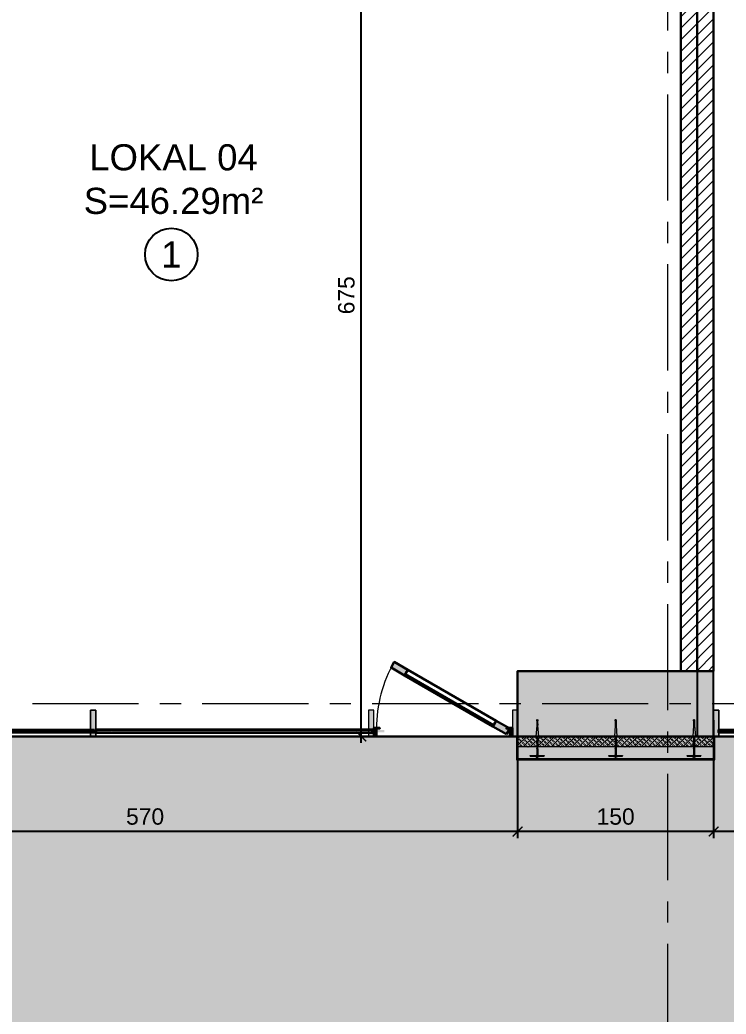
# Model space of a CAD drawing. Header units: centimetres. Extents: x 66524 to 72777, y -55096 to -48161.
# Drawn here: x 69277 to 69818, y -54335 to -53574 of the extents above; entities that cross this region are included whole.
import ezdxf

# ---------------------------------------------------------------- set-up
doc = ezdxf.new("R2010")
doc.units = ezdxf.units.CM
doc.header["$LTSCALE"] = 50
doc.header["$MEASUREMENT"] = 0
for name, pattern in [('AUSGEZOGEN', [0]), ('AXES', [2, 1.25, -0.25, 0.25, -0.25]), ('CACHE', [0.375, 0.25, -0.125]), ('CONTINU', [0]), ('CORNER', [20, 0, -20])]:
    doc.linetypes.add(name, pattern=pattern)
doc.layers.get('0').update_dxf_attribs({"color": 8})
for name, color, linetype in [('AXES', 10, 'AXES'), ('BETON COUPE', 3, 'CONTINU'), ('BETON TRAME', 252, 'Continuous'), ('BORD', 5, 'Continuous'), ('COTE 50ème', 1, 'Continuous'), ('EMPRISE BATIMENT', 253, 'CACHE'), ('FASADA', 150, 'Continuous'), ('TEXTE', 7, 'Continuous')]:
    doc.layers.add(name, color=color, linetype=linetype)
doc.layers.add('FMULT', color=150, linetype='Continuous', plot=False)
for name, color, linetype, lineweight in [('ISOLATION', 252, 'Continuous', 0), ('MACONNERIE COUPE', 7, 'Continuous', 30), ('MACONNERIE HACHURE', 253, 'Continuous', 13), ('WD_Corner', 154, 'Continuous', 5), ('WD_Dowel', 154, 'Continuous', 5), ('WD_Text_Legende', 154, 'AUSGEZOGEN', 5)]:
    doc.layers.add(name, color=color, linetype=linetype, lineweight=lineweight)
doc.layers.add('WD_Assist1', color=6, linetype='CORNER', lineweight=0, plot=False)
doc.styles.add('RS_TEXT_1.50', font='arial.ttf', dxfattribs={"height": 12.5})
doc.styles.add('RS_TXT_50', font='arial.ttf', dxfattribs={"height": 12.5})
doc.dimstyles.new('RS_50CM_LINEAIRE', dxfattribs={"dimscale": 5, "dimtxt": 12.5, "dimasz": 1.5, "dimexe": 1, "dimexo": 2.5, "dimgap": 1, "dimtad": 1, "dimdec": 1, "dimrnd": 0.5, "dimdsep": 46, "dimtxsty": 'RS_TXT_50', "dimblk1": 'ARCHTICK', "dimblk2": 'ARCHTICK', "dimsah": 1, "dimcen": 2.5, "dimdle": 1, "dimclrt": 4, "dimadec": 0, "dimazin": 2, "dimtfac": 1, "dimtdec": 1, "dimtix": 1, "dimtmove": 2, "dimatfit": 3, "dimfxl": 1, "dimtolj": 1, "dimtzin": 0, "dimarcsym": 0})

# ---------------------------------------------------------------- blocks, each defined once
blk = doc.blocks.new('A$C8397ccc9')
at = {"layer": 'AXES', "lineweight": 5, "ltscale": 1.3}
for p, q in [((740, -4150), (740, -1058.41)), ((3195, -3235), (-1985, -3235))]:
    blk.add_line(p, q, dxfattribs=at)
blk = doc.blocks.new('ankeri')
at = {"layer": 'WD_Assist1'}
for p, q in [((-29.75, 0.39), (-30, 0)), ((-30, 0), (-29.75, -0.39)), ((-2.76, 0.39), (-29.75, 0.39)), ((-2.54, 0.59), (-2.76, 0.39)), ((-2.32, 5.2), (-2.54, 0.59)), ((-2.22, 5.3), (-2.32, 5.2)), ((-2, 5.3), (-2.22, 5.3)), ((-2, -5.3), (-2, 5.3)), ((-29.75, -0.39), (-2.76, -0.39)), ((-2.76, -0.39), (-2.54, -0.59)), ((-2.54, -0.59), (-2.32, -5.2)), ((-2.32, -5.2), (-2.22, -5.3)), ((-2.22, -5.3), (-2, -5.3))]:
    blk.add_line(p, q, dxfattribs=at)
at = {"layer": 'WD_Corner', "lineweight": 5}
blk.add_lwpolyline([(-2, 0.1), (-1.85, 0.1, -1), (-1.75, 0.1), (-0.25, 0.1, 0.185242), (-0.1, 0.55), (-0.1, 0.72), (-0.15, 0.73), (-0.15, 0.74), (-0.1, 0.75), (-0.1, 0.85), (-0.3, 0.85), (-0.3, 0.8), (-0.32, 0.8), (-0.33, 0.85), (-0.38, 0.85), (-0.5, 0.73), (-0.47, 0.68), (-0.48, 0.68), (-0.53, 0.7), (-0.54, 0.69), (-0.51, 0.65), (-0.54, 0.62), (-0.61, 0.69), (-0.4, 0.9), (-0.1, 0.9), (-0.1, 1.4), (0, 1.4), (0.05, 1.2), (0, 1.2), (0.05, 1.1), (0, 1.1), (0.25, 1), (0, 1), (0, -1), (0.25, -1), (0, -1.1), (0.05, -1.1), (0, -1.2), (0.05, -1.2), (0, -1.4), (-0.1, -1.4), (-0.1, -0.9), (-0.4, -0.9), (-0.61, -0.69), (-0.54, -0.62), (-0.51, -0.65), (-0.54, -0.69), (-0.53, -0.7), (-0.48, -0.68), (-0.47, -0.68), (-0.5, -0.73), (-0.38, -0.85), (-0.33, -0.85), (-0.32, -0.8), (-0.3, -0.8), (-0.3, -0.85), (-0.1, -0.85), (-0.1, -0.75), (-0.15, -0.74), (-0.15, -0.73), (-0.1, -0.72), (-0.1, -0.55, 0.185242), (-0.25, -0.1), (-1.75, -0.1, -1), (-1.85, -0.1), (-2, -0.1)], format="xyb", close=True, dxfattribs=at)
at = {"layer": 'WD_Dowel'}
for p, q in [((-29.75, 0.39), (-30, 0)), ((-30, 0), (-29.75, -0.39)), ((-28.88, 0.39), (-29.75, 0.39)), ((-29.47, 0.05), (-29.25, 0.09)), ((-29.47, 0.05), (-29.47, -0.05)), ((-29.25, 0.29), (-29.04, 0.37)), ((-29.25, 0.29), (-29.25, -0.29)), ((-28.88, 0.39), (-29.04, 0.34)), ((-29.04, 0.34), (-29.04, 0.37)), ((-28.82, 0.39), (-28.88, 0.39)), ((-28.82, 0.39), (-28.82, 0.34)), ((-28.82, 0.34), (-28.66, 0.39)), ((-28.61, 0.39), (-28.66, 0.39)), ((-28.61, 0.39), (-28.66, 0.39)), ((-28.61, 0.39), (-28.61, 0.34)), ((-28.61, 0.34), (-28.44, 0.39)), ((-28.39, 0.39), (-28.44, 0.39)), ((-28.39, 0.39), (-28.39, 0.34)), ((-28.39, 0.34), (-28.23, 0.39)), ((-28.17, 0.39), (-28.23, 0.39)), ((-28.17, 0.39), (-28.17, 0.34)), ((-28.17, 0.34), (-28.01, 0.39)), ((-27.96, 0.39), (-28.01, 0.39)), ((-27.96, 0.39), (-27.96, 0.34)), ((-27.96, 0.34), (-25.61, 0.39)), ((-25.56, 0.39), (-25.61, 0.39)), ((-25.56, 0.39), (-25.56, 0.34)), ((-25.56, 0.34), (-25.4, 0.39)), ((-25.34, 0.39), (-25.4, 0.39)), ((-25.34, 0.34), (-17.05, 0.99)), ((-25.34, 0.39), (-25.34, 0.34)), ((-17, 0.99), (-17.05, 0.99)), ((-17, 0.99), (-17, 0.34)), ((-17, 0.34), (-9.36, 0.39)), ((-9.3, 0.39), (-9.36, 0.39)), ((-9.3, 0.39), (-9.3, 0.34)), ((-9.3, 0.34), (-9.14, 0.39)), ((-9.09, 0.39), (-9.14, 0.39)), ((-9.09, 0.39), (-9.09, 0.34)), ((-9.09, 0.34), (-8.93, 0.39)), ((-8.87, 0.39), (-8.93, 0.39)), ((-8.87, 0.39), (-8.87, 0.34)), ((-8.87, 0.34), (-8.71, 0.39)), ((-8.66, 0.39), (-8.71, 0.39)), ((-8.66, 0.39), (-8.66, 0.34)), ((-8.66, 0.34), (-8.5, 0.39)), ((-8.44, 0.39), (-8.5, 0.39)), ((-8.44, 0.39), (-8.44, 0.34)), ((-8.44, 0.34), (-8.28, 0.39)), ((-8.23, 0.39), (-8.28, 0.39)), ((-8.23, 0.39), (-8.23, 0.34)), ((-8.23, 0.34), (-8.06, 0.39)), ((-8.01, 0.39), (-8.06, 0.39)), ((-8.01, 0.39), (-8.01, 0.34)), ((-8.01, 0.34), (-7.85, 0.39)), ((-7.79, 0.39), (-7.85, 0.39)), ((-7.79, 0.39), (-7.79, 0.34)), ((-7.79, 0.34), (-7.63, 0.39)), ((-7.58, 0.39), (-7.63, 0.39)), ((-7.58, 0.39), (-7.58, 0.34)), ((-7.58, 0.34), (-7.42, 0.39)), ((-7.42, 0.39), (-2.76, 0.39)), ((-2.32, 5.2), (-2.54, 0.74)), ((-2.54, 0.74), (-2.54, -0.74)), ((-2.54, 0.74), (-2.11, 0.74)), ((-2.11, 0.1), (-2.54, 0.1)), ((-2.11, 2.94), (-2.32, 2.94)), ((-2.32, 2.94), (-2.32, 0.74)), ((-2.32, 0.1), (-2.32, 0.74)), ((-2, 5.3), (-2.22, 5.3)), ((-2.11, 5.3), (-2.11, -5.3)), ((-2, 5.3), (-2, -5.3)), ((-29.75, -0.39), (-28.88, -0.39)), ((-29.25, -0.1), (-29.47, -0.05)), ((-29.25, -0.29), (-29.04, -0.37)), ((-29.04, -0.37), (-29.04, -0.34)), ((-29.04, -0.34), (-28.88, -0.39)), ((-28.82, -0.39), (-28.88, -0.39)), ((-28.82, -0.39), (-28.82, -0.34)), ((-28.82, -0.34), (-28.66, -0.39)), ((-28.61, -0.39), (-28.66, -0.39)), ((-28.61, -0.39), (-28.61, -0.34)), ((-28.61, -0.34), (-28.44, -0.39)), ((-28.39, -0.39), (-28.44, -0.39)), ((-28.39, -0.39), (-28.39, -0.34)), ((-28.39, -0.34), (-28.23, -0.39)), ((-28.17, -0.39), (-28.23, -0.39)), ((-28.17, -0.39), (-28.17, -0.34)), ((-28.17, -0.34), (-28.01, -0.39)), ((-27.96, -0.39), (-28.01, -0.39)), ((-27.96, -0.39), (-27.96, -0.34)), ((-27.96, -0.34), (-25.61, -0.39)), ((-25.56, -0.39), (-25.61, -0.39)), ((-25.56, -0.39), (-25.56, -0.34)), ((-25.56, -0.34), (-25.4, -0.39)), ((-25.34, -0.39), (-25.4, -0.39)), ((-25.34, -0.39), (-25.34, -0.34)), ((-25.34, -0.34), (-17.05, -0.99)), ((-17, -0.99), (-17.05, -0.99)), ((-17, -0.99), (-17, -0.34)), ((-17, -0.34), (-9.36, -0.39)), ((-9.3, -0.39), (-9.36, -0.39)), ((-9.3, -0.39), (-9.3, -0.34)), ((-9.3, -0.34), (-9.14, -0.39)), ((-9.09, -0.39), (-9.14, -0.39)), ((-9.09, -0.39), (-9.09, -0.34)), ((-9.09, -0.34), (-8.93, -0.39)), ((-8.87, -0.39), (-8.93, -0.39)), ((-8.87, -0.39), (-8.87, -0.34)), ((-8.87, -0.34), (-8.71, -0.39)), ((-8.66, -0.39), (-8.71, -0.39)), ((-8.66, -0.39), (-8.66, -0.34)), ((-8.66, -0.34), (-8.5, -0.39)), ((-8.44, -0.39), (-8.5, -0.39)), ((-8.44, -0.39), (-8.44, -0.34)), ((-8.44, -0.34), (-8.28, -0.39)), ((-8.23, -0.39), (-8.28, -0.39)), ((-8.23, -0.39), (-8.23, -0.34)), ((-8.23, -0.34), (-8.06, -0.39)), ((-8.01, -0.39), (-8.06, -0.39)), ((-8.01, -0.39), (-8.01, -0.34)), ((-8.01, -0.34), (-7.85, -0.39)), ((-7.79, -0.39), (-7.85, -0.39)), ((-7.79, -0.39), (-7.79, -0.34)), ((-7.79, -0.34), (-7.63, -0.39)), ((-7.58, -0.39), (-7.63, -0.39)), ((-7.58, -0.39), (-7.58, -0.34)), ((-7.58, -0.34), (-7.42, -0.39)), ((-7.42, -0.39), (-2.76, -0.39)), ((-2.11, -0.1), (-2.54, -0.1)), ((-2.54, -0.74), (-2.11, -0.74)), ((-2.54, -0.74), (-2.32, -5.2)), ((-2.32, -0.74), (-2.32, -0.1)), ((-2.22, -2.94), (-2.32, -0.74)), ((-2.11, -2.94), (-2.22, -2.94)), ((-2, -5.3), (-2.22, -5.3))]:
    blk.add_line(p, q, dxfattribs=at)
for centre, major_axis, start_param, end_param in [((-2.76, 0.59), (0.216, 0), -1.570795, 0), ((-2.22, 5.2), (0.108, 0), 1.570796, 3.141593), ((-2.76, -0.59), (-0.216, 0), 3.141593, 4.712389), ((-2.22, -5.2), (0.108, 0), 3.141593, 4.712389)]:
    blk.add_ellipse(centre, major_axis=major_axis, ratio=0.909091, start_param=start_param, end_param=end_param, dxfattribs=at)
blk = doc.blocks.new('_ArchTick')
at = {"color": 0, "linetype": 'ByBlock', "const_width": 0.15}
blk.add_lwpolyline([(-0.5, -0.5), (0.5, 0.5)], dxfattribs=at)
blk = doc.blocks.new('*D1120')
at = {"layer": 'COTE 50ème', "color": 0, "lineweight": -2, "ltscale": 0.5, "transparency": 16777216}
for p, q in [((69808.07, -54109.86), (69808.07, -54200.12)), ((70268.07, -54109.86), (70268.07, -54200.12)), ((70273.07, -54195.12), (69803.07, -54195.12))]:
    blk.add_line(p, q, dxfattribs=at)
at = {"layer": 'Defpoints', "color": 0, "ltscale": 0.5, "transparency": 16777216}
for p in [(69808.07, -54097.36), (70268.07, -54097.36), (69808.07, -54195.12)]:
    blk.add_point(p, dxfattribs=at)
at = {"layer": 'COTE 50ème', "color": 0, "lineweight": -2, "ltscale": 0.5, "transparency": 16777216, "xscale": 7.5, "yscale": 7.5, "zscale": 7.5, "rotation": 180}
blk.add_blockref('_ArchTick', (69808.07, -54195.12), dxfattribs=at)
at = {"layer": 'COTE 50ème', "color": 0, "lineweight": -2, "ltscale": 0.5, "transparency": 16777216, "xscale": 7.5, "yscale": 7.5, "zscale": 7.5}
blk.add_blockref('_ArchTick', (70268.07, -54195.12), dxfattribs=at)
at = {"layer": 'COTE 50ème', "color": 4, "ltscale": 0.5, "transparency": 16777216, "insert": (70038.07, -54183.74), "char_height": 12.5, "attachment_point": 5, "style": 'RS_TXT_50'}
blk.add_mtext('\\A1;460', dxfattribs=at)
blk = doc.blocks.new('*D1121')
at = {"layer": 'COTE 50ème', "color": 0, "lineweight": -2, "ltscale": 0.5, "transparency": 16777216}
for p, q in [((69658.07, -54109.86), (69658.07, -54200.12)), ((69808.07, -54109.86), (69808.07, -54200.12)), ((69813.07, -54195.12), (69653.07, -54195.12))]:
    blk.add_line(p, q, dxfattribs=at)
at = {"layer": 'Defpoints', "color": 0, "ltscale": 0.5, "transparency": 16777216}
for p in [(69658.07, -54097.36), (69808.07, -54097.36), (69658.07, -54195.12)]:
    blk.add_point(p, dxfattribs=at)
at = {"layer": 'COTE 50ème', "color": 0, "lineweight": -2, "ltscale": 0.5, "transparency": 16777216, "xscale": 7.5, "yscale": 7.5, "zscale": 7.5, "rotation": 180}
blk.add_blockref('_ArchTick', (69658.07, -54195.12), dxfattribs=at)
at = {"layer": 'COTE 50ème', "color": 0, "lineweight": -2, "ltscale": 0.5, "transparency": 16777216, "xscale": 7.5, "yscale": 7.5, "zscale": 7.5}
blk.add_blockref('_ArchTick', (69808.07, -54195.12), dxfattribs=at)
at = {"layer": 'COTE 50ème', "color": 4, "ltscale": 0.5, "transparency": 16777216, "insert": (69733.07, -54183.74), "char_height": 12.5, "attachment_point": 5, "style": 'RS_TXT_50'}
blk.add_mtext('\\A1;150', dxfattribs=at)
blk = doc.blocks.new('*D1122')
at = {"layer": 'COTE 50ème', "color": 0, "lineweight": -2, "ltscale": 0.5, "transparency": 16777216}
for p, q in [((69088.07, -54109.86), (69088.07, -54200.12)), ((69658.07, -54109.86), (69658.07, -54200.12)), ((69663.07, -54195.12), (69083.07, -54195.12))]:
    blk.add_line(p, q, dxfattribs=at)
at = {"layer": 'Defpoints', "color": 0, "ltscale": 0.5, "transparency": 16777216}
for p in [(69088.07, -54097.36), (69658.07, -54097.36), (69088.07, -54195.12)]:
    blk.add_point(p, dxfattribs=at)
at = {"layer": 'COTE 50ème', "color": 0, "lineweight": -2, "ltscale": 0.5, "transparency": 16777216, "xscale": 7.5, "yscale": 7.5, "zscale": 7.5, "rotation": 180}
blk.add_blockref('_ArchTick', (69088.07, -54195.12), dxfattribs=at)
at = {"layer": 'COTE 50ème', "color": 0, "lineweight": -2, "ltscale": 0.5, "transparency": 16777216, "xscale": 7.5, "yscale": 7.5, "zscale": 7.5}
blk.add_blockref('_ArchTick', (69658.07, -54195.12), dxfattribs=at)
at = {"layer": 'COTE 50ème', "color": 4, "ltscale": 0.5, "transparency": 16777216, "insert": (69373.07, -54183.74), "char_height": 12.5, "attachment_point": 5, "style": 'RS_TXT_50'}
blk.add_mtext('\\A1;570', dxfattribs=at)
blk = doc.blocks.new('*D1410')
at = {"layer": 'COTE 50ème', "color": 0, "lineweight": -2, "ltscale": 0.5, "transparency": 16777216}
for p, q in [((69538.47, -54127.36), (69538.47, -53442.36)), ((69609.72, -53447.36), (69533.47, -53447.36)), ((69609.72, -54122.36), (69533.47, -54122.36))]:
    blk.add_line(p, q, dxfattribs=at)
at = {"layer": 'Defpoints', "color": 0, "ltscale": 0.5, "transparency": 16777216}
for p in [(69538.47, -53447.36), (69622.22, -53447.36), (69622.22, -54122.36)]:
    blk.add_point(p, dxfattribs=at)
at = {"layer": 'COTE 50ème', "color": 0, "lineweight": -2, "ltscale": 0.5, "transparency": 16777216, "xscale": 7.5, "yscale": 7.5, "zscale": 7.5}
for p, rotation in [((69538.47, -53447.36), 90), ((69538.47, -54122.36), 270)]:
    blk.add_blockref('_ArchTick', p, dxfattribs=dict(at, rotation=rotation))
at = {"layer": 'COTE 50ème', "color": 4, "ltscale": 0.5, "transparency": 16777216, "insert": (69527.09, -53784.86), "char_height": 12.5, "attachment_point": 5, "rotation": 90, "style": 'RS_TXT_50'}
blk.add_mtext('\\A1;675', dxfattribs=at)

msp = doc.modelspace()

# ---------------------------------------------------------------- hatches: boundary and pattern name
at = {"layer": 'BETON TRAME', "transparency": 33554559}
h = msp.add_hatch(color=256, dxfattribs=at)
h.dxf.hatch_style = 1
h.paths.add_polyline_path([(70268.07, -52797.36), (70303.07, -52797.36), (70303.07, -53447.36), (70268.07, -53447.36), (70268.07, -53272.36), (69808.07, -53272.36), (69808.07, -53447.36), (69773.07, -53447.36), (69773.07, -52797.36), (69808.07, -52797.36), (69808.07, -53232.36), (70018.07, -53232.36), (70018.07, -52902.36), (70058.07, -52902.36), (70058.07, -53232.36), (70268.07, -53232.36)])
h.paths.add_polyline_path([(71138.07, -54122.36), (71138.07, -54072.36), (70988.07, -54072.36), (70988.07, -54122.36)])
h.paths.add_polyline_path([(70418.07, -54122.36), (70418.07, -54072.36), (70268.07, -54072.36), (70268.07, -54122.36)])
h.paths.add_polyline_path([(69808.07, -54122.36), (69808.07, -54072.36), (69658.07, -54072.36), (69658.07, -54122.36)])
h.paths.add_polyline_path([(69088.07, -54122.36), (69088.07, -54072.36), (68938.07, -54072.36), (68938.07, -54122.36)])
h.paths.add_polyline_path([(69088.07, -53447.36), (69088.07, -53397.36), (68938.07, -53397.36), (68938.07, -53447.36)])
h.paths.add_polyline_path([(71138.07, -53447.36), (71138.07, -53397.36), (70988.07, -53397.36), (70988.07, -53447.36)])
h.paths.add_polyline_path([(71138.07, -52847.36), (71138.07, -52797.36), (70988.07, -52797.36), (70988.07, -52847.36)])
h.paths.add_polyline_path([(69088.07, -52847.36), (69088.07, -52797.36), (68938.07, -52797.36), (68938.07, -52847.36)])
h.paths.add_polyline_path([(69088.07, -52107.36), (69088.07, -52057.36), (68938.07, -52057.36), (68938.07, -52107.36)])
h.paths.add_polyline_path([(70988.07, -52057.36), (70988.07, -52107.36), (71138.07, -52107.36), (71138.07, -52057.36)])
h.paths.add_polyline_path([(70323.07, -52107.36), (70323.07, -52057.36), (70198.07, -52057.36), (70198.07, -52107.36)])
h.paths.add_polyline_path([(69878.07, -52107.36), (69878.07, -52057.36), (69753.07, -52057.36), (69753.07, -52107.36)])
h.paths.add_polyline_path([(69903.07, -52057.36), (69878.07, -52057.36), (69878.07, -52562.36), (69903.07, -52562.36)])
h.paths.add_polyline_path([(70198.07, -52057.36), (70173.07, -52057.36), (70173.07, -52562.36), (70198.07, -52562.36)])
at = {"layer": 'EMPRISE BATIMENT', "linetype": 'ByBlock', "lineweight": 15, "ltscale": 0.5, "true_color": 0x636466, "transparency": 33554641}
h = msp.add_hatch(dxfattribs=at)
h.set_pattern_fill('SQUARE', color=251, scale=200, angle=25.38482)
h.set_pattern_definition([(25.38482, (30089.383, 37005.56), (-10.7173944, 22.586223), [25, -25]), (115.38482, (30089.383, 37005.56), (-22.586223, -10.7173944), [25, -25])])
h.paths.add_polyline_path([(70053.07, -49822.36), (67553.07, -49822.36), (67553.07, -54217.36), (68333.07, -54217.36), (68333.07, -54272.36), (71288.07, -54272.36), (71288.07, -51907.36), (70673.07, -51907.36), (70673.07, -51610.36), (70053.07, -51610.36)])
h.paths.add_polyline_path([(69903.07, -51760.36), (70523.07, -51760.36), (70523.07, -52057.36), (71138.07, -52057.36), (71138.07, -54122.36), (68483.07, -54122.36), (68483.07, -54067.36), (67703.07, -54067.36), (67703.07, -49972.36), (69903.07, -49972.36)], flags=16)
at = {"layer": 'EMPRISE BATIMENT', "linetype": 'ByBlock', "lineweight": 15, "ltscale": 200, "true_color": 0x9898cc, "transparency": 33554559}
h = msp.add_hatch(dxfattribs=at)
h.set_pattern_fill('HT6006ET', color=253, scale=0.15, angle=25.38482, pattern_type=2)
h.set_pattern_definition([(25.38482, (30090.2, 37005.95), (-38.96845, 82.123506), [90, -0.9]), (25.38482, (30089.81, 37006.76), (-38.96845, 82.123506), [90, -0.9]), (115.38482, (30089.81, 37006.76), (-82.123506, -38.96845), [90, -0.9]), (115.38482, (30089, 37006.37), (-82.123506, -38.96845), [90, -0.9])])
edge = h.paths.add_edge_path()
edge.add_arc((71758.7, -53877.49), 150, -117.01961, 0, ccw=False)
edge.add_line((71690.55, -54011.12), (71519.93, -53924.11))
edge.add_arc((71588.07, -53790.48), 150, 180, 242.98039, ccw=False)
edge.add_line((71438.07, -53790.48), (71438.07, -52511.35))
edge.add_ellipse((71444.05, -52492.26), major_axis=(14.14, 14.14), ratio=1, start_angle=135, end_angle=207.59744, ccw=False)
edge.add_ellipse((71444.05, -52492.26), major_axis=(14.14, 14.14), ratio=1, start_angle=422.40256, end_angle=495, ccw=False)
edge.add_line((71438.07, -52473.18), (71438.07, -52174.31))
edge.add_arc((71588.07, -52174.31), 150, 122.89183, 180, ccw=False)
edge.add_line((71506.61, -52048.35), (71288.07, -52048.35))
edge.add_line((71288.07, -52048.35), (71288.07, -52698.95))
edge.add_line((71288.07, -52698.95), (71383.18, -52698.95))
edge.add_line((71383.18, -52698.95), (71383.18, -52718.95))
edge.add_line((71383.18, -52718.95), (71288.07, -52718.95))
edge.add_line((71288.07, -52718.95), (71288.07, -54272.36))
edge.add_line((71288.07, -54272.36), (71237.52, -54272.36))
edge.add_line((71237.52, -54272.36), (71237.02, -54402.86))
edge.add_line((71237.02, -54402.86), (70267.03, -54399.16))
edge.add_line((70267.03, -54399.16), (70267.51, -54272.36))
edge.add_line((70267.51, -54272.36), (68333.07, -54272.36))
edge.add_line((68333.07, -54272.36), (68333.07, -54217.36))
edge.add_line((68333.07, -54217.36), (67553.07, -54217.36))
edge.add_line((67553.07, -54217.36), (67553.07, -53934.13))
edge.add_line((67553.07, -53934.13), (67510.83, -53892.9))
edge.add_line((67510.83, -53892.9), (67438.99, -52568.37))
edge.add_line((67438.99, -52568.37), (67471.93, -52468.12))
edge.add_line((67471.93, -52468.12), (67466.47, -52471.28))
edge.add_line((67466.47, -52471.28), (67466.47, -52431.28))
edge.add_line((67466.47, -52431.28), (67445.56, -52431.28))
edge.add_line((67445.56, -52431.28), (67294.94, -54263.92))
edge.add_line((67294.94, -54263.92), (67358.58, -54270.17))
edge.add_ellipse((67364.83, -54289.17), major_axis=(-14.14, 14.14), ratio=1, start_angle=-55.2663, end_angle=-26.77977, ccw=False)
edge.add_ellipse((67364.83, -54289.17), major_axis=(14.14, 14.14), ratio=1, start_angle=375.56246, end_angle=394.7337, ccw=False)
edge.add_line((67374.66, -54271.75), (68235.95, -54356.33))
edge.add_line((68235.95, -54356.33), (71908.7, -54717.01))
edge.add_line((71908.7, -54717.01), (71908.7, -54454.95))
edge.add_line((71908.7, -54454.95), (71873.07, -54454.95))
edge.add_line((71873.07, -54454.95), (71873.07, -54437.25))
edge.add_line((71873.07, -54437.25), (71908.7, -54437.25))
edge.add_line((71908.7, -54437.25), (71908.7, -54430.53))
edge.add_line((71908.7, -54430.53), (71873.07, -54430.53))
edge.add_line((71873.07, -54430.53), (71873.07, -54412.83))
edge.add_line((71873.07, -54412.83), (71908.7, -54412.83))
edge.add_line((71908.7, -54412.83), (71908.7, -54407.71))
edge.add_line((71908.7, -54407.71), (71873.07, -54407.71))
edge.add_line((71873.07, -54407.71), (71873.07, -54390.01))
edge.add_line((71873.07, -54390.01), (71908.7, -54390.01))
edge.add_line((71908.7, -54390.01), (71908.7, -53877.49))
h.paths.add_polyline_path([(71673.07, -54540.93), (71873.07, -54540.93), (71873.07, -54690.93), (71673.07, -54690.93)], flags=16)
h.paths.add_polyline_path([(71698.07, -54565.93), (71848.07, -54565.93), (71848.07, -54665.93), (71698.07, -54665.93)], flags=0)
h.paths.add_polyline_path([(70673.07, -51802.52), (70673.07, -51907.36), (71113.91, -51907.36)])
h.paths.add_polyline_path([(71908.7, -52048.35), (71706.77, -52048.35), (71793.4, -52068.96, -0.347368), (71908.7, -52214.89)], flags=17)
h.paths.add_polyline_path([(72093.07, -51908.64), (71949.97, -51934.68, -0.051882), (71908.7, -51937.84), (71908.7, -52046.35), (72093.07, -52046.35)])
h.paths.add_polyline_path([(72093.07, -52048.35), (71908.7, -52048.35), (71908.7, -54390.01), (72093.07, -54390.01), (72093.07, -53921.9), (72053.77, -53922.49), (72043.84, -53255.89), (72083.83, -53255.3), (72093.07, -53875.35)])
h.paths.add_polyline_path([(72093.07, -54454.95), (71908.7, -54454.95), (71908.7, -54717.01), (72056.16, -54731.49, 0.273556), (72093.07, -54714.29)])
h.paths.add_polyline_path([(70991.07, -54671.01, -0.443184), (71034.98, -54631.21), (70238.17, -54552.96, -0.422015), (70273.96, -54597.73), (70258.62, -54720.32, -0.39491), (70216.61, -54755.29), (70595.62, -54802.7), (71029.71, -54817.5, -0.404268), (70991.07, -54777.52)])
h.paths.add_polyline_path([(69306.94, -54502.51, -0.420172), (69350.73, -54465.81), (68235.95, -54356.33, -0.414214), (68271.85, -54400.05), (68264.71, -54472.75, -0.311312), (68235.4, -54507.44), (69321.69, -54643.33, -0.310181), (69299.04, -54604.13)], flags=17)
h.paths.add_polyline_path([(71237.52, -54272.36), (70267.51, -54272.36), (70267.03, -54399.16), (71237.02, -54402.86)], flags=17)
h.paths.add_polyline_path([(67553.07, -52421.28), (67471.93, -52468.12), (67438.99, -52568.37), (67510.83, -53892.9), (67553.07, -53934.13)], flags=17)
h.paths.add_polyline_path([(67553.07, -52048.35), (67477.03, -52048.35), (67447.2, -52411.28), (67466.47, -52411.28), (67466.47, -52371.28), (67497.81, -52389.37), (67553.07, -52221.23)], flags=16)
h.paths.add_polyline_path([(67553.07, -51437.48), (67538.73, -51297.53), (67477.19, -52046.35), (67553.07, -52046.35)])
h.paths.add_polyline_path([(67553.07, -52221.23), (67497.81, -52389.37), (67553.07, -52421.28)], flags=17)
h.paths.add_polyline_path([(71352.51, -52737.99), (71483.4, -52737.99), (71483.4, -52644.8), (71352.51, -52644.8)], flags=24)
h.paths.add_polyline_path([(71698.28, -54660.54), (71846.25, -54660.54), (71846.25, -54566.06), (71698.28, -54566.06)], flags=8)
h.paths.add_polyline_path([(71902.64, -54396.48), (72301.31, -54396.48), (72301.31, -54302.87), (71902.64, -54302.87)], flags=9)
at = {"layer": 'FASADA', "linetype": 'Continuous', "lineweight": 15}
for points in [[(69571.63, -54075.69), (69561.24, -54069.69), (69563.74, -54065.36), (69574.13, -54071.36)], [(69331.31, -54102.36), (69331.31, -54122.36), (69335.31, -54122.36), (69335.31, -54102.36)], [(69335.31, -54102.36), (69331.31, -54102.36), (69331.31, -54122.36), (69335.31, -54122.36)], [(69548.07, -54102.36), (69544.07, -54102.36), (69544.07, -54122.36), (69548.07, -54122.36)], [(69658.07, -54102.36), (69654.07, -54102.36), (69654.07, -54122.36), (69658.07, -54122.36)], [(69808.07, -54102.36), (69808.07, -54122.36), (69812.07, -54122.36), (69812.07, -54102.36)], [(69812.07, -54102.36), (69808.07, -54102.36), (69808.07, -54122.36), (69812.07, -54122.36)], [(69649.57, -54120.69), (69639.18, -54114.69), (69641.68, -54110.36), (69652.07, -54116.36)], [(69548.07, -54115.86), (69548.07, -54121.36), (69550.07, -54121.36), (69550.07, -54116.36), (69552.57, -54116.36), (69552.57, -54115.86)], [(69654.07, -54121.36), (69654.07, -54115.86), (69649.57, -54115.86), (69649.57, -54116.36), (69652.07, -54116.36), (69652.07, -54121.36)]]:
    msp.add_hatch(color=256, dxfattribs=at).paths.add_polyline_path(points)
at = {"layer": 'FASADA', "linetype": 'Continuous', "lineweight": 0}
for points in [[(69346.92, -54117.36), (69092.07, -54117.36), (69092.07, -54119.36), (69346.92, -54119.36)], [(69347.92, -54117.36), (69347.92, -54119.36), (69556.07, -54119.36), (69556.07, -54117.36)], [(69956.92, -54117.36), (69812.07, -54117.36), (69812.07, -54119.36), (69956.92, -54119.36)]]:
    msp.add_hatch(color=256, dxfattribs=at).paths.add_polyline_path(points)
at = {"layer": 'ISOLATION', "transparency": 33554687}
h = msp.add_hatch(dxfattribs=at)
h.set_pattern_fill('INSUL', color=256, scale=10, angle=45)
h.set_pattern_definition([(45, (625, -470.6408), (-2.65165043, 2.65165043), []), (45, (624.1163, -469.757), (-2.65165043, 2.65165043), [1.25, -1.25]), (45, (623.2324, -468.873), (-2.65165043, 2.65165043), [1.25, -1.25])])
h.paths.add_polyline_path([(69658.07, -54122.36), (69808.37, -54122.36), (69808.37, -54130.36), (69658.07, -54130.36)])
at = {"layer": 'MACONNERIE HACHURE'}
h = msp.add_hatch(dxfattribs=at)
h.set_pattern_fill('ANSI31', color=256, scale=50, style=0)
h.paths.add_polyline_path([(68573.07, -50022.36), (68548.07, -50022.36), (68548.07, -50647.36), (68573.07, -50647.36)])
h.paths.add_polyline_path([(69033.07, -50647.36), (69058.07, -50647.36), (69058.07, -50022.36), (69033.07, -50022.36)])
h.paths.add_polyline_path([(67853.07, -50647.36), (68538.07, -50647.36), (68538.07, -50672.36), (67853.07, -50672.36)])
h.paths.add_polyline_path([(69068.07, -50647.36), (69753.07, -50647.36), (69753.07, -50672.36), (69068.07, -50672.36)])
h.paths.add_polyline_path([(68989.74, -51192.36), (69033.07, -51192.36), (69033.07, -51152.36), (68989.74, -51152.36)])
h.paths.add_polyline_path([(68823.07, -51192.36), (68863.07, -51192.36), (68863.07, -51152.36), (68823.07, -51152.36)])
h.paths.add_polyline_path([(68783.07, -51192.36), (68743.07, -51192.36), (68743.07, -51152.36), (68783.07, -51152.36)])
h.paths.add_polyline_path([(68616.4, -51192.36), (68573.07, -51192.36), (68573.07, -51152.36), (68616.4, -51152.36)])
h.paths.add_polyline_path([(67853.07, -51297.36), (68538.07, -51297.36), (68538.07, -51272.36), (67853.07, -51272.36)])
h.paths.add_polyline_path([(68573.07, -51297.36), (68573.07, -51457.36), (68668.07, -51457.36), (68668.07, -51532.36), (68643.07, -51532.36), (68643.07, -51467.36), (68573.07, -51467.36), (68573.07, -51553.36), (68643.07, -51553.36), (68643.07, -51578.36), (68548.07, -51578.36), (68548.07, -51297.36)])
h.paths.add_polyline_path([(68938.07, -51457.36), (68938.07, -51532.36), (68963.07, -51532.36), (68963.07, -51467.36), (69033.07, -51467.36), (69033.07, -51553.36), (68963.07, -51553.36), (68963.07, -51578.36), (69058.07, -51578.36), (69058.07, -51482.36), (69878.07, -51482.36), (69878.07, -51520.36), (69903.07, -51520.36), (69903.07, -51457.36), (69703.07, -51457.36), (69703.07, -51427.36), (69678.07, -51427.36), (69678.07, -51457.36)])
h.paths.add_polyline_path([(69753.07, -51297.36), (69703.07, -51297.36), (69703.07, -51307.36), (69678.07, -51307.36), (69678.07, -51297.36), (69068.07, -51297.36), (69068.07, -51272.36), (69753.07, -51272.36)])
h.paths.add_polyline_path([(69903.07, -51760.36), (69903.07, -51720.36), (69878.07, -51720.36), (69878.07, -51987.36), (69903.07, -51987.36), (69903.07, -51780.36), (70503.07, -51780.36), (70503.07, -51855.36), (70523.07, -51855.36), (70523.07, -51760.36)])
h.paths.add_polyline_path([(69088.07, -52037.36), (69753.07, -52037.36), (69753.07, -52012.36), (69088.07, -52012.36)])
h.paths.add_polyline_path([(68668.07, -52037.36), (68938.07, -52037.36), (68938.07, -52012.36), (68668.07, -52012.36)])
h.paths.add_polyline_path([(68538.07, -52087.36), (68558.07, -52087.36), (68558.07, -52037.36), (68538.07, -52037.36)])
h.paths.add_polyline_path([(69088.07, -52082.36), (69354.32, -52082.36), (69354.32, -52541.86), (69248.07, -52541.86), (69248.07, -52561.86), (69354.32, -52561.86), (69354.32, -52651.86), (69374.32, -52651.86), (69374.32, -52561.86), (69384.32, -52561.86), (69384.32, -52541.86), (69374.32, -52541.86), (69374.32, -52236.86), (69384.32, -52236.86), (69384.32, -52224.86), (69374.32, -52224.86), (69374.32, -52082.36), (69494.32, -52082.36), (69494.32, -52224.86), (69464.32, -52224.86), (69464.32, -52236.86), (69494.32, -52236.86), (69494.32, -52251.86), (69514.32, -52251.86), (69514.32, -52082.36), (69694.32, -52082.36), (69694.32, -52107.36), (69753.07, -52107.36), (69753.07, -52057.36), (69088.07, -52057.36)])
h.paths.add_polyline_path([(67833.07, -52132.36), (67833.07, -52157.36), (67853.07, -52157.36), (67853.07, -52132.36), (68528.07, -52132.36), (68528.07, -52107.36), (67833.07, -52107.36)])
h.paths.add_polyline_path([(69903.07, -52082.36), (70173.07, -52082.36), (70173.07, -52057.36), (69903.07, -52057.36)])
h.paths.add_polyline_path([(70243.07, -52025.36), (69903.07, -52025.36), (69903.07, -52037.36), (70243.07, -52037.36)])
h.paths.add_polyline_path([(70503.07, -52025.36), (70323.07, -52025.36), (70323.07, -52037.36), (70523.07, -52037.36), (70523.07, -51955.36), (70503.07, -51955.36)])
h.paths.add_polyline_path([(70323.07, -52082.36), (70668.07, -52082.36), (70668.07, -52057.36), (70323.07, -52057.36)])
h.paths.add_polyline_path([(69514.32, -52361.86), (69514.32, -52351.86), (69494.32, -52351.86), (69494.32, -52391.86), (69514.32, -52391.86), (69514.32, -52381.86), (69848.07, -52381.86), (69848.07, -52421.86), (69878.07, -52421.86), (69878.07, -52416.86), (69853.07, -52416.86), (69853.07, -52381.86), (69878.07, -52381.86), (69878.07, -52361.86), (69853.07, -52361.86), (69853.07, -52326.86), (69878.07, -52326.86), (69878.07, -52321.86), (69848.07, -52321.86), (69848.07, -52361.86)])
h.paths.add_polyline_path([(69808.07, -52797.36), (69808.07, -52637.36), (69903.07, -52637.36), (69903.07, -52562.36), (69878.07, -52562.36), (69878.28, -52627.36), (69807.86, -52627.36), (69808.07, -52541.36), (69878.07, -52541.36), (69878.07, -52526.36), (69783.07, -52526.36), (69783.07, -52656.36), (69514.32, -52656.36), (69514.32, -52491.86), (69494.32, -52491.86), (69494.32, -52541.86), (69474.32, -52541.86), (69474.32, -52561.86), (69494.32, -52561.86), (69494.32, -52686.36), (69514.32, -52686.36), (69514.32, -52676.36), (69783.07, -52676.36), (69783.07, -52797.36)])
h.paths.add_polyline_path([(70173.07, -52637.36), (70173.07, -52562.36), (70198.07, -52562.36), (70198.07, -52627.36), (70268.07, -52627.36), (70268.07, -52541.36), (70198.07, -52541.36), (70198.07, -52516.36), (70293.07, -52516.36), (70293.07, -52612.36), (71113.07, -52612.36), (71113.07, -52554.36), (71138.07, -52554.36), (71138.07, -52637.36), (70938.07, -52637.36), (70938.07, -52647.36), (70913.07, -52647.36), (70913.07, -52637.36)])
h.paths.add_polyline_path([(70988.07, -52797.36), (70938.07, -52797.36), (70938.07, -52767.36), (70913.07, -52767.36), (70913.07, -52797.36), (70303.07, -52797.36), (70303.07, -52822.36), (70988.07, -52822.36)])
h.paths.add_polyline_path([(70224.74, -52902.36), (70268.07, -52902.36), (70268.07, -52942.36), (70224.74, -52942.36)])
h.paths.add_polyline_path([(70058.07, -52902.36), (70098.07, -52902.36), (70098.07, -52942.36), (70058.07, -52942.36)])
h.paths.add_polyline_path([(70018.07, -52902.36), (69978.07, -52902.36), (69978.07, -52942.36), (70018.07, -52942.36)])
h.paths.add_polyline_path([(69851.4, -52902.36), (69808.07, -52902.36), (69808.07, -52942.36), (69851.4, -52942.36)])
h.paths.add_polyline_path([(69514.32, -52786.36), (69514.32, -52876.36), (69773.07, -52876.36), (69773.07, -52896.36), (69494.32, -52896.36), (69494.32, -52827.36), (69338.07, -52827.36), (69338.07, -52807.36), (69494.32, -52807.36), (69494.32, -52786.36)])
h.paths.add_polyline_path([(68958.07, -52541.86), (68998.07, -52541.86), (68998.07, -52561.86), (68938.07, -52561.86), (68938.07, -52397.36), (68958.07, -52397.36)])
h.paths.add_polyline_path([(67853.07, -52827.36), (68483.07, -52827.36), (68483.07, -52807.36), (67853.07, -52807.36)])
h.paths.add_polyline_path([(67833.07, -52772.36), (67833.07, -52797.36), (67853.07, -52797.36), (67853.07, -52772.36)])
h.paths.add_polyline_path([(70303.07, -53447.36), (70988.07, -53447.36), (70988.07, -53422.36), (70303.07, -53422.36)])
h.paths.add_polyline_path([(70293.07, -54072.36), (70268.07, -54072.36), (70268.07, -53447.36), (70293.07, -53447.36)])
h.paths.add_polyline_path([(69808.07, -54072.36), (69783.07, -54072.36), (69783.07, -53447.36), (69808.07, -53447.36)])
h.paths.add_polyline_path([(69088.07, -54072.36), (69063.07, -54072.36), (69063.07, -53447.36), (69088.07, -53447.36)])
h.paths.add_polyline_path([(68938.07, -53323.36), (68958.07, -53323.36), (68958.07, -52847.36), (68938.07, -52847.36)])
h.paths.add_polyline_path([(68513.07, -53222.36), (68533.07, -53222.36), (68533.07, -52927.36), (68513.07, -52927.36)])
h.paths.add_polyline_path([(68483.07, -53972.36), (68508.07, -53972.36), (68508.07, -53373.36), (68483.07, -53373.36)])
h.paths.add_polyline_path([(67853.07, -53348.36), (68483.07, -53348.36), (68483.07, -53373.36), (67853.07, -53373.36)])
h.paths.add_polyline_path([(69088.07, -53447.36), (69773.07, -53447.36), (69773.07, -53422.36), (69088.07, -53422.36)])

# ---------------------------------------------------------------- linework, layer by layer
at = {"layer": 'BETON COUPE'}
msp.add_lwpolyline([(69808.07, -54122.36), (69808.07, -54072.36), (69658.07, -54072.36), (69658.07, -54122.36)], close=True, dxfattribs=at)
at = {"layer": 'BORD', "color": 41, "linetype": 'CACHE', "ltscale": 4, "true_color": 0xf4ee51}
msp.add_lwpolyline([(67703.07, -49972.36), (69903.07, -49972.36), (69903.07, -51760.36), (70523.07, -51760.36), (70523.07, -52057.36), (71138.07, -52057.36), (71138.07, -54122.36), (68483.07, -54122.36), (68483.07, -54067.36), (67703.07, -54067.36)], close=True, dxfattribs=at)
at = {"layer": 'FASADA', "linetype": 'Continuous', "lineweight": 30}
for p, q in [((69639.18, -54114.69), (69571.63, -54075.69)), ((69639.68, -54113.83), (69572.13, -54074.83)), ((69641.68, -54110.36), (69574.13, -54071.36))]:
    msp.add_line(p, q, dxfattribs=at)
at = {"layer": 'FASADA', "linetype": 'Continuous', "lineweight": 30, "flags": 128}
for points in [[(69571.63, -54075.69), (69561.24, -54069.69), (69563.74, -54065.36), (69574.13, -54071.36)], [(69639.18, -54114.69), (69571.63, -54075.69), (69574.13, -54071.36), (69641.68, -54110.36)], [(69649.57, -54120.69), (69639.18, -54114.69), (69641.68, -54110.36), (69652.07, -54116.36)], [(69548.07, -54115.86), (69552.57, -54115.86), (69552.57, -54116.36), (69550.07, -54116.36), (69550.07, -54121.36), (69548.07, -54121.36)], [(69654.07, -54121.36), (69652.07, -54121.36), (69652.07, -54116.36), (69649.57, -54116.36), (69649.57, -54115.86), (69654.07, -54115.86)]]:
    msp.add_lwpolyline(points, close=True, dxfattribs=at)
at = {"layer": 'FASADA', "linetype": 'Continuous', "lineweight": 15, "flags": 128}
for points in [[(69331.31, -54102.36), (69335.31, -54102.36), (69335.31, -54122.36), (69331.31, -54122.36)], [(69335.31, -54102.36), (69331.31, -54102.36), (69331.31, -54122.36), (69335.31, -54122.36)], [(69548.07, -54102.36), (69544.07, -54102.36), (69544.07, -54122.36), (69548.07, -54122.36)], [(69658.07, -54102.36), (69654.07, -54102.36), (69654.07, -54122.36), (69658.07, -54122.36)], [(69808.07, -54102.36), (69812.07, -54102.36), (69812.07, -54122.36), (69808.07, -54122.36)], [(69812.07, -54102.36), (69808.07, -54102.36), (69808.07, -54122.36), (69812.07, -54122.36)]]:
    msp.add_lwpolyline(points, close=True, dxfattribs=at)
at = {"layer": 'FASADA', "linetype": 'Continuous', "lineweight": 35, "flags": 128}
for points in [[(69334.31, -54117.36), (69334.31, -54119.36), (69092.07, -54119.36), (69092.07, -54117.36)], [(69335.31, -54117.36), (69335.31, -54119.36), (69547.07, -54119.36), (69547.07, -54117.36)], [(69980.72, -54117.36), (69980.72, -54119.36), (69812.07, -54119.36), (69812.07, -54117.36)]]:
    msp.add_lwpolyline(points, close=True, dxfattribs=at)
at = {"layer": 'FASADA', "linetype": 'Continuous', "lineweight": 13}
msp.add_arc((69652.07, -54116.36), 102, 150, 180, dxfattribs=at)
at = {"layer": 'FMULT', "ltscale": 0.5}
for points in [[(67703.07, -52057.36), (71138.07, -52057.36), (71138.07, -54122.36), (68483.07, -54122.37), (68483.07, -54068.21), (67703.07, -54067.36)], [(69795.57, -54122.36), (70280.57, -54122.36), (70280.57, -53272.36), (69795.57, -53272.36)], [(69075.57, -53434.86), (69075.57, -54122.56), (69658.07, -54122.56), (69658.07, -54072.36), (69795.57, -54072.36), (69795.57, -53434.86)]]:
    msp.add_lwpolyline(points, close=True, dxfattribs=at)
at = {"layer": 'ISOLATION', "ltscale": 0.5}
msp.add_lwpolyline([(69658.07, -54122.36), (69808.37, -54122.36), (69808.37, -54130.36), (69658.07, -54130.36)], close=True, dxfattribs=at)
at = {"layer": 'MACONNERIE COUPE', "ltscale": 0.5}
msp.add_lwpolyline([(69808.07, -54072.36), (69783.07, -54072.36), (69783.07, -53447.36), (69808.07, -53447.36)], close=True, dxfattribs=at)
at = {"layer": 'TEXTE'}
msp.add_circle((69393.14, -53753.69), 20.11, dxfattribs=at)
msp.add_circle((69393.14, -53753.69), 20.11, dxfattribs=at)
at = {"layer": 'WD_Corner', "lineweight": 5, "ltscale": 0.5}
msp.add_lwpolyline([(69808.07, -54122.56), (69808.37, -54122.56), (69808.37, -54139.61), (69657.82, -54139.61), (69657.82, -54122.56), (69658.07, -54122.56), (69658.07, -54122.36), (69657.22, -54122.36), (69657.22, -54140.21), (69808.97, -54140.21), (69808.97, -54122.36), (69808.07, -54122.36)], close=True, dxfattribs=at)

# ---------------------------------------------------------------- block references
at = {"layer": 'MACONNERIE COUPE', "lineweight": 5, "ltscale": 0.5}
msp.add_blockref('A$C8397ccc9', (69033.07, -50862.36), dxfattribs=at)
at = {"layer": 'WD_Text_Legende', "xscale": -1, "rotation": 90}
for p in [(69673.07, -54139.36), (69733.07, -54139.36), (69793.07, -54139.36)]:
    msp.add_blockref('ankeri', p, dxfattribs=at)

# ---------------------------------------------------------------- texts
at = {"layer": 'TEXTE', "char_height": 20, "width": 187.8585, "attachment_point": 5, "style": 'RS_TEXT_1.50'}
for s, insert in [('LOKAL 04\\PS=46.29m²', (69394.8, -53696.09)), ('1', (69393.14, -53753.69)), ('1', (69393.14, -53753.69))]:
    msp.add_mtext(s, dxfattribs=dict(at, insert=insert))

# ---------------------------------------------------------------- dimensions: what is measured, and where the dimension line sits
at = {"layer": 'COTE 50ème', "ltscale": 0.5}
dim = msp.add_linear_dim(base=(69538.47, -53447.36), p1=(69622.22, -54122.36), p2=(69622.22, -53447.36), angle=90, dimstyle='RS_50CM_LINEAIRE', dxfattribs=at)
dim.commit()
dim.dimension.update_dxf_attribs({"geometry": '*D1410', "text_midpoint": (69527.09, -53784.86)})
for base, p1, p2, picture, middle in [((69088.07, -54195.12), (69658.07, -54097.36), (69088.07, -54097.36), '*D1122', (69373.07, -54183.74)), ((69658.07, -54195.12), (69808.07, -54097.36), (69658.07, -54097.36), '*D1121', (69733.07, -54183.74)), ((69808.07, -54195.12), (70268.07, -54097.36), (69808.07, -54097.36), '*D1120', (70038.07, -54183.74))]:
    dim = msp.add_linear_dim(base=base, p1=p1, p2=p2, dimstyle='RS_50CM_LINEAIRE', dxfattribs=at)
    dim.commit()
    dim.dimension.update_dxf_attribs({"geometry": picture, "text_midpoint": middle})

doc.saveas('drawing.dxf')
